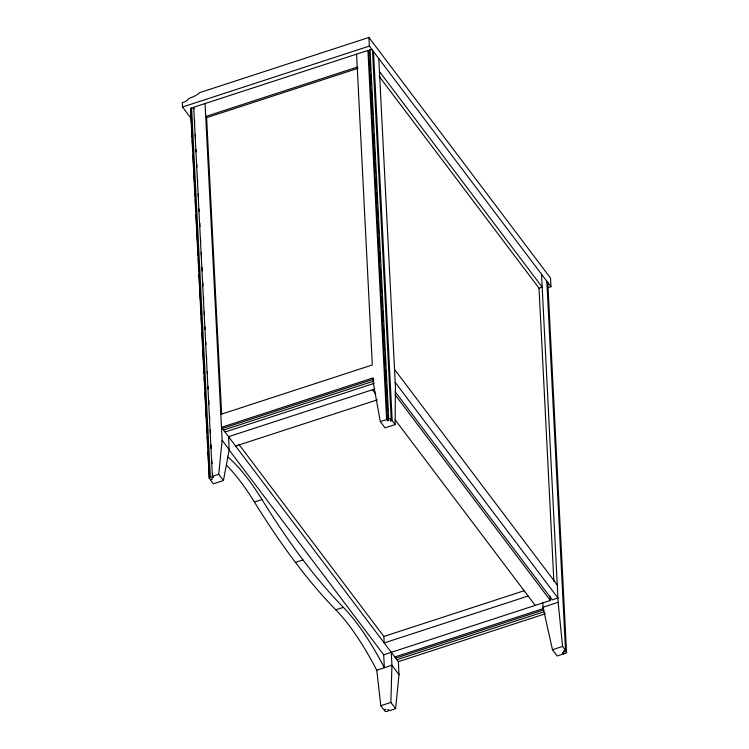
<?xml version="1.0" encoding="UTF-8"?>
<svg xmlns="http://www.w3.org/2000/svg" width="749" height="749" viewBox="0 0 749 749"><rect width="100%" height="100%" fill="white"/><g stroke="black" fill="none" stroke-linecap="round" stroke-linejoin="round"><path stroke-width="1.12" d="M227.013 465.709A187.69 57.299 71.9 0 1 254.407 502.008A557.434 170.173 71.9 0 0 335.777 609.817A187.69 57.299 71.9 0 1 376.784 670.205L380.782 705.708L383.731 709.612L385.922 709.387A1.76 1.114 -2.9 0 0 384.714 710.904A1.76 1.114 -2.9 0 0 387.196 711.4A1.76 1.114 -2.9 0 0 387.776 709.752L388.403 709.546L389.293 710.717L395.603 708.657L399.011 674.634L398.356 661.685L221.47 427.314L372.965 377.927L373.189 382.243L380.314 421.603L385.033 427.857L395.135 424.561L395.416 386.671L378.788 58.581M395.603 708.657L390.884 702.412L391.933 665.262L391.278 652.313M194.59 108.418L193.963 108.624A1.76 1.114 -2.9 0 0 191.613 107.931L210.319 477.038A1.76 1.114 -2.9 0 0 209.42 478.63A1.76 1.114 -2.9 0 0 211.986 478.92L212.276 479.304L210.385 479.922L213.334 483.835L223.436 480.54L218.717 474.286L222.125 440.262L205.067 103.54M223.436 480.54L229.203 449.643L228.548 436.686L374.631 389.059M191.66 119.128L182.513 107.004L182.288 102.688A9.653 6.872 -37 0 0 186.688 100.74A6.704 4.775 -37 0 1 191.023 97.642A18.828 13.407 -37 0 0 199.749 92.604L368.92 37.45L369.36 46.082L547.8 282.532L566.497 651.639A1.76 1.114 -2.9 0 1 565.598 653.231L557.2 655.974L552.481 649.729L542.997 607.233L542.782 602.917M182.513 107.004L369.36 46.082M370.025 49.771L388.722 418.869A1.76 1.114 -2.9 0 0 388.141 420.517L387.514 420.723L368.817 51.615L367.928 50.445L193.71 107.247L212.407 476.345L213.287 477.516L212.66 477.722A1.76 1.114 -2.9 0 0 210.319 477.038M368.817 51.615L369.444 51.409A1.76 1.114 -2.9 0 1 369.632 49.968A1.76 1.114 -2.9 0 1 371.907 49.79A1.76 1.114 -2.9 0 1 372.431 51.175M357.226 67.101L205.722 116.488L206.612 117.659L221.638 414.366M206.612 117.659L358.106 68.271M379.106 76.295L539.027 288.187L542.182 287.157L379.453 71.539M547.622 287.794L550.964 286.708L550.524 278.076L368.92 37.45M220.815 414.366L372.309 364.969L356.571 54.153M222.35 428.484L373.854 379.097M223.53 430.048L373.929 381.016M225.009 432.004L374.294 383.329M235.617 446.067L377.327 399.863M212.407 476.345L218.717 474.286M380.314 421.603L386.624 419.543L387.514 420.723M395.135 424.561L392.186 420.657L389.995 420.882A1.76 1.114 -2.9 0 0 391.193 419.365L372.496 50.258M254.407 502.008L261.981 499.536A557.434 170.173 71.9 0 0 343.351 607.355A187.69 57.299 71.9 0 1 384.359 667.734L383.703 654.785L228.717 449.428M295.415 562.387L302.989 559.924M335.777 609.817L343.351 607.355M238.809 444.251L383.872 636.463L524.478 590.624M528.129 596.017L384.2 642.932L383.872 636.463M383.703 654.785L550.356 600.455L550.131 596.129M542.997 607.233L558.145 602.299L541.527 274.209M394.817 656.995L542.997 608.684M395.706 658.174L543.886 609.864M396.876 659.738L543.961 611.783M398.356 661.685L545.431 613.74M376.784 670.205L391.933 665.262L399.011 674.634M380.782 705.708L390.884 702.412M552.481 649.729L562.583 646.434L565.532 650.338L563.641 650.956L563.931 651.349A1.76 1.114 -2.9 0 1 566.497 651.639M547.8 282.532L550.964 286.708M394.536 369.407L557.275 585.025M395.191 382.355L557.93 597.983L552.247 599.837L395.144 391.68M395.369 395.098L550.356 600.455M372.468 389.77L375.689 394.03M395.041 419.665L535.207 605.389M222.125 440.262L229.203 449.643M558.145 602.299L562.583 646.434M546.836 281.24L565.532 650.338M563.398 651.583L563.51 653.914L562.63 652.744L563.257 652.538A1.76 1.114 -2.9 0 0 565.598 653.231M539.027 288.187L553.876 581.383M373.489 51.55L392.186 420.657M369.444 51.409L369.622 54.911M369.922 60.753L370.39 70.097M370.624 74.769L371.101 84.113M371.401 89.955L371.869 99.299M372.103 103.971L372.637 114.485M372.88 119.157L373.348 128.5M373.648 134.343L374.116 143.686M374.36 148.358L374.893 158.872M375.127 163.544L375.595 172.888M375.895 178.73L376.373 188.074M376.607 192.746L377.14 203.26M377.374 207.932L377.852 217.276M378.142 223.108L378.62 232.462M378.91 238.294L379.387 247.638M379.621 252.31L380.099 261.654M380.389 267.496L380.867 276.84M381.101 281.512L381.634 292.026M381.868 296.698L382.346 306.041M382.58 310.713L383.113 321.227M383.348 325.899L383.881 336.413M384.115 341.085L384.593 350.429M384.892 356.271L385.361 365.615M385.595 370.287L386.128 380.801M386.372 385.473L386.84 394.817M387.139 400.659L387.608 410.003M387.907 415.835L388.141 420.517M367.928 50.445L386.624 419.543M194.553 120.299L194.665 122.639M195.264 134.314L195.442 137.825M196.032 149.5L196.144 151.841M196.8 164.686L196.921 167.027M197.567 179.872L197.689 182.213M198.279 193.888L198.457 197.39M199.047 209.074L199.168 211.405M199.758 223.09L199.936 226.591M200.526 238.276L200.704 241.777M201.238 252.291L201.472 256.963M202.005 267.477L202.183 270.979M202.773 282.663L202.951 286.165M203.485 296.679L203.662 300.18M204.252 311.865L204.43 315.366M205.02 327.051L205.142 329.382M205.797 342.227L205.909 344.568M206.499 356.243L206.677 359.754M207.276 371.429L207.389 373.77M208.044 386.615L208.156 388.956M208.756 400.631L208.924 404.142M209.523 415.817L209.701 419.318M210.235 429.832L210.403 433.334M211.003 445.018L211.181 448.52M211.77 460.204L211.948 463.706M212.482 474.22L212.66 477.722M190.78 110.693L191.37 122.377M191.547 125.879L192.137 137.554M192.259 139.894L192.849 151.579M193.027 155.08L193.617 166.755M193.794 170.266L194.384 181.941M194.506 184.282L195.096 195.957M195.274 199.468L195.863 211.143M196.041 214.645L196.631 226.329M196.753 228.67L197.343 240.345M197.521 243.846L198.111 255.531M198.288 259.032L198.888 270.717M199.065 274.218L199.59 284.732M199.768 288.234L200.367 299.918M200.545 303.42L201.135 315.104M201.247 317.436L201.846 329.12M202.024 332.622L202.614 344.306M202.726 346.637L203.382 359.483M203.503 361.823L204.093 373.508M204.271 377.009L204.861 388.684M205.039 392.195L205.629 403.87M205.75 406.211L206.34 417.886M206.518 421.397L207.108 433.072M207.286 436.573L207.819 447.087M208.053 451.759L208.587 462.273M208.765 465.775L209.355 477.459M190.508 109.082L209.205 478.19M190.714 109.523A1.76 1.114 -2.9 0 1 191.613 107.931M388.722 418.869A1.76 1.114 -2.9 0 1 391.193 419.365M546.648 282.017A1.76 1.114 -2.9 0 1 548.015 282.982M228.005 457.049A187.69 57.299 71.9 0 1 261.981 499.536"/></g></svg>
